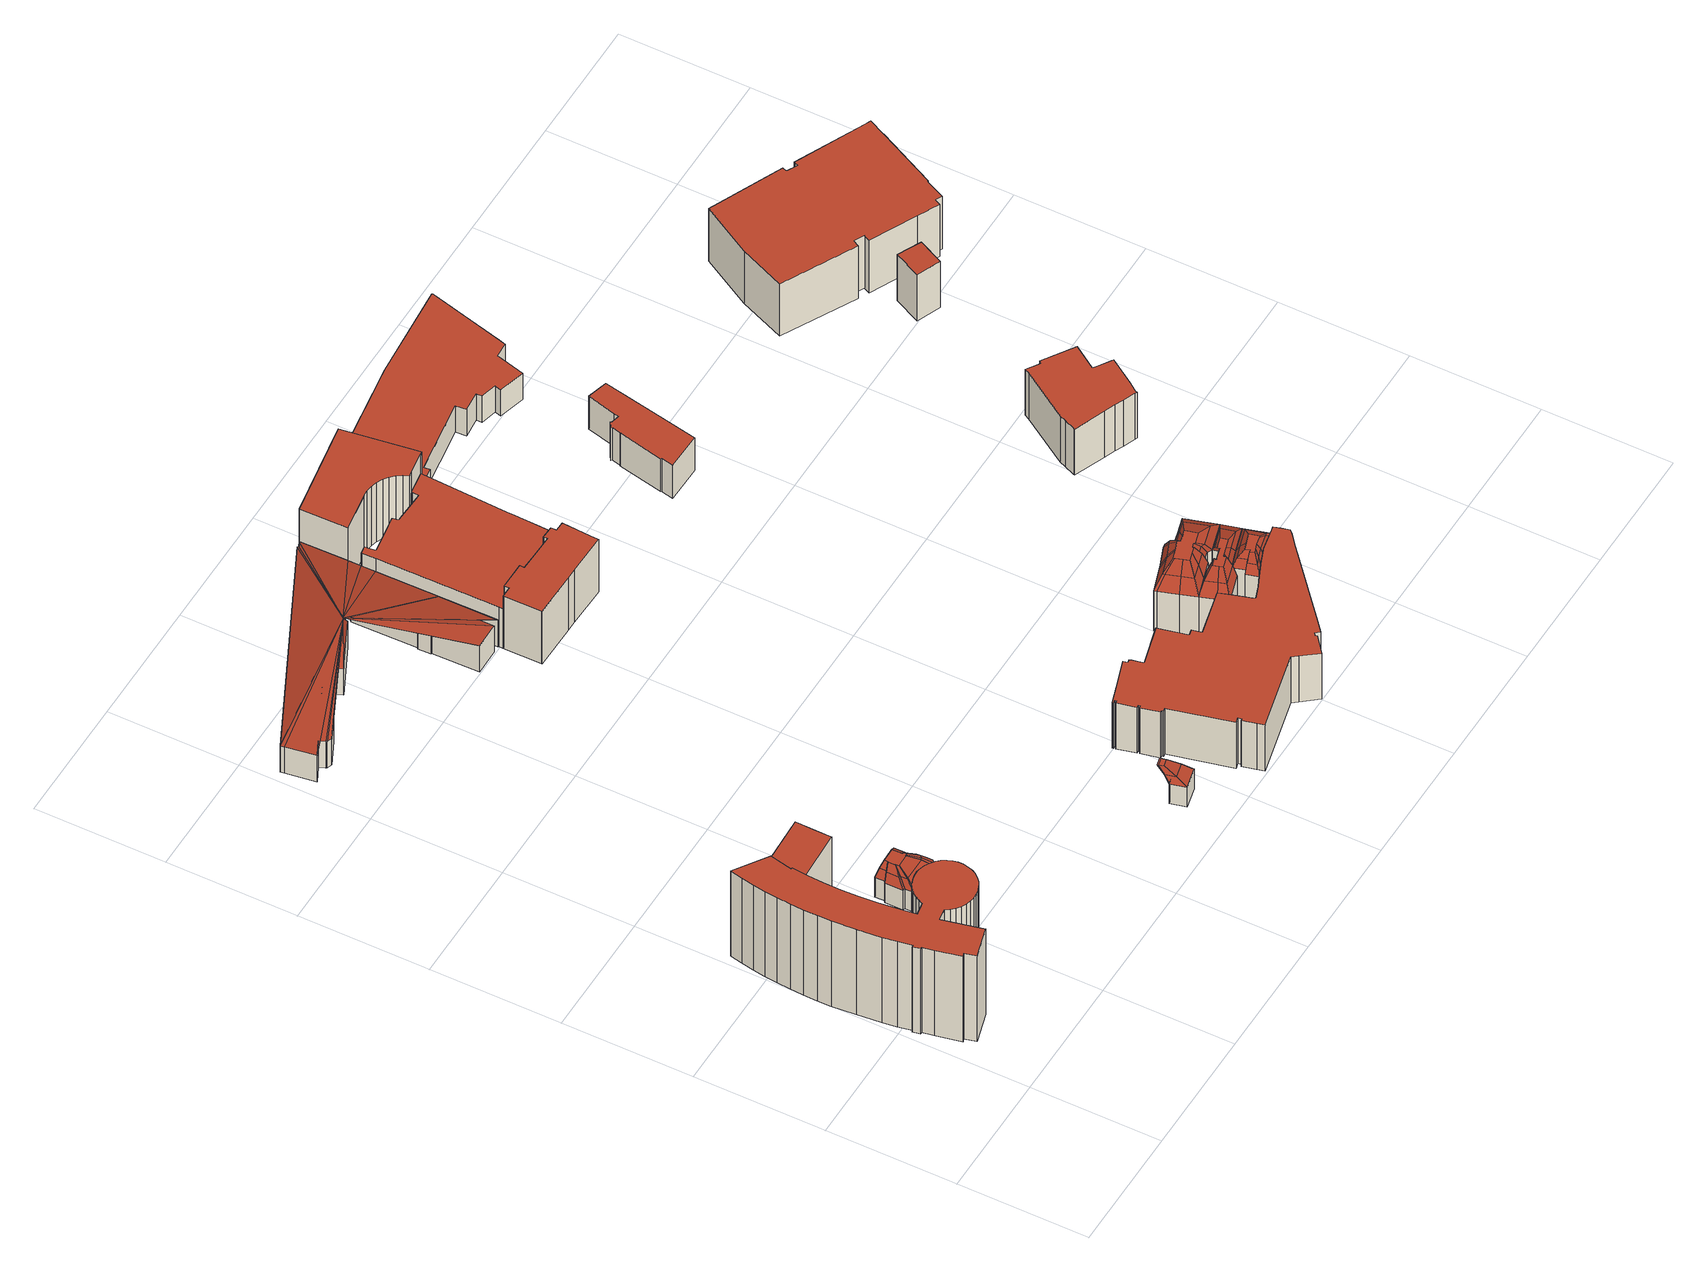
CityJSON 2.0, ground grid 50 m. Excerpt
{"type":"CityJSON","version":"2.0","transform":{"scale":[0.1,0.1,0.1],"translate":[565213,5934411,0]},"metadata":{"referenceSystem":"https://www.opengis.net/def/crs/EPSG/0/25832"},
"CityObjects":{
"building1":{"type":"Building","attributes":{"source":"Freie und Hansestadt Hamburg, LGV / ALKIS","function":"commercial","buildingFunctionCode":"2020","roofTypeLabel":"Unbekannt","storeysAboveGround":13,"groundArea":1610,"measuredHeight":41.6,"estimatedHeight":41.6,"eaveHeight":41.6,"roofRise":0,"heightSource":"storeysAboveGround * 3.2m plus procedural roof rise from ALKIS dachform; fallback 12m","roofGeometrySource":"Procedural demo roof from ALKIS dachform; not surveyed Hamburg LoD2 roof geometry"},"geometry":[{"type":"Solid","lod":"2","boundaries":[[[[0,1,2,3,4,5,6,7,8,9,10,11,12,13,14,15,16,17,18,19,20,21,22,23,24,25,26,27,28,29,30,31,32,33,34,35,36,37,38,39,40,41,42,43,44,45,46,47,48,49,50,51,52,53,54,55,56,57,58,59,60,61,62,63,64,65,66]],[[67,68,69,70,71,72,73,74,75,76,77,78,79,80,81,82,83,84,85,86,87,88,89,90,91,92,93,94,95,96,97,98,99,100,101,102,103,104,105,106,107,108,109,110,111,112,113,114,115,116,117,118,119,120,121,122,123,124,125,126,127,128,129,130,131,132,133]],[[66,65,68,67]],[[65,64,69,68]],[[64,63,70,69]],[[63,62,71,70]],[[62,61,72,71]],[[61,60,73,72]],[[60,59,74,73]],[[59,58,75,74]],[[58,57,76,75]],[[57,56,77,76]],[[56,55,78,77]],[[55,54,79,78]],[[54,53,80,79]],[[53,52,81,80]],[[52,51,82,81]],[[51,50,83,82]],[[50,49,84,83]],[[49,48,85,84]],[[48,47,86,85]],[[47,46,87,86]],[[46,45,88,87]],[[45,44,89,88]],[[44,43,90,89]],[[43,42,91,90]],[[42,41,92,91]],[[41,40,93,92]],[[40,39,94,93]],[[39,38,95,94]],[[38,37,96,95]],[[37,36,97,96]],[[36,35,98,97]],[[35,34,99,98]],[[34,33,100,99]],[[33,32,101,100]],[[32,31,102,101]],[[31,30,103,102]],[[30,29,104,103]],[[29,28,105,104]],[[28,27,106,105]],[[27,26,107,106]],[[26,25,108,107]],[[25,24,109,108]],[[24,23,110,109]],[[23,22,111,110]],[[22,21,112,111]],[[21,20,113,112]],[[20,19,114,113]],[[19,18,115,114]],[[18,17,116,115]],[[17,16,117,116]],[[16,15,118,117]],[[15,14,119,118]],[[14,13,120,119]],[[13,12,121,120]],[[12,11,122,121]],[[11,10,123,122]],[[10,9,124,123]],[[9,8,125,124]],[[8,7,126,125]],[[7,6,127,126]],[[6,5,128,127]],[[5,4,129,128]],[[4,3,130,129]],[[3,2,131,130]],[[2,1,132,131]],[[1,0,133,132]],[[0,66,67,133]]]],"semantics":{"surfaces":[{"type":"GroundSurface"},{"type":"RoofSurface"},{"type":"WallSurface"}],"values":[[0,1,2,2,2,2,2,2,2,2,2,2,2,2,2,2,2,2,2,2,2,2,2,2,2,2,2,2,2,2,2,2,2,2,2,2,2,2,2,2,2,2,2,2,2,2,2,2,2,2,2,2,2,2,2,2,2,2,2,2,2,2,2,2,2,2,2,2,2]]}}]},
"building2":{"type":"Building","attributes":{"source":"Freie und Hansestadt Hamburg, LGV / ALKIS","function":"commercial","buildingFunctionCode":"2020","roofTypeLabel":"Unbekannt","storeysAboveGround":9,"groundArea":375,"measuredHeight":28.8,"estimatedHeight":28.8,"eaveHeight":28.8,"roofRise":0,"heightSource":"storeysAboveGround * 3.2m plus procedural roof rise from ALKIS dachform; fallback 12m","roofGeometrySource":"Procedural demo roof from ALKIS dachform; not surveyed Hamburg LoD2 roof geometry"},"geometry":[{"type":"Solid","lod":"2","boundaries":[[[[134,135,136,137,138,139,25,24,23,140,141,142,143,144,145,146,147,148,149,150]],[[151,152,153,154,155,156,157,158,159,160,161,162,163,164,165,166,167,168,169,170]],[[150,149,152,151]],[[149,148,153,152]],[[148,147,154,153]],[[147,146,155,154]],[[146,145,156,155]],[[145,144,157,156]],[[144,143,158,157]],[[143,142,159,158]],[[142,141,160,159]],[[141,140,161,160]],[[140,23,162,161]],[[23,24,163,162]],[[24,25,164,163]],[[25,139,165,164]],[[139,138,166,165]],[[138,137,167,166]],[[137,136,168,167]],[[136,135,169,168]],[[135,134,170,169]],[[134,150,151,170]]]],"semantics":{"surfaces":[{"type":"GroundSurface"},{"type":"RoofSurface"},{"type":"WallSurface"}],"values":[[0,1,2,2,2,2,2,2,2,2,2,2,2,2,2,2,2,2,2,2,2,2]]}}]},
"building3":{"type":"Building","attributes":{"source":"Freie und Hansestadt Hamburg, LGV / ALKIS","function":"residential","buildingFunctionCode":"1010","roofType":"3400","roofTypeLabel":"Mansardendach","storeysAboveGround":3,"groundArea":117,"measuredHeight":11.87,"estimatedHeight":11.87,"eaveHeight":9.6,"roofRise":2.27,"heightSource":"storeysAboveGround * 3.2m plus procedural roof rise from ALKIS dachform; fallback 12m","roofGeometrySource":"Procedural demo roof from ALKIS dachform; not surveyed Hamburg LoD2 roof geometry"},"geometry":[{"type":"Solid","lod":"2","boundaries":[[[[171,172,173,174,175,176,177,178,179,180,181,182,183,184]],[[185,186,187,188]],[[188,187,189,190]],[[186,191,192,187]],[[187,192,193,189]],[[191,194,195,192]],[[192,195,196,193]],[[194,197,198,195]],[[195,198,199,196]],[[197,200,201,198]],[[198,201,202,199]],[[200,203,204,201]],[[201,204,205,202]],[[203,206,207,204]],[[204,207,208,205]],[[206,209,210,207]],[[207,210,211,208]],[[209,212,213,210]],[[210,213,214,211]],[[212,215,216,213]],[[213,216,217,214]],[[215,218,219,216]],[[216,219,220,217]],[[218,221,222,219]],[[219,222,223,220]],[[221,224,225,222]],[[222,225,226,223]],[[224,185,188,225]],[[225,188,190,226]],[[190,189,193,196,199,202,205,208,211,214,217,220,223,226]],[[184,183,186,185]],[[183,182,191,186]],[[182,181,194,191]],[[181,180,197,194]],[[180,179,200,197]],[[179,178,203,200]],[[178,177,206,203]],[[177,176,209,206]],[[176,175,212,209]],[[175,174,215,212]],[[174,173,218,215]],[[173,172,221,218]],[[172,171,224,221]],[[171,184,185,224]]]],"semantics":{"surfaces":[{"type":"GroundSurface"},{"type":"RoofSurface"},{"type":"WallSurface"}],"values":[[0,1,1,1,1,1,1,1,1,1,1,1,1,1,1,1,1,1,1,1,1,1,1,1,1,1,1,1,1,1,2,2,2,2,2,2,2,2,2,2,2,2,2,2]]}}]},
"building4":{"type":"Building","attributes":{"source":"Freie und Hansestadt Hamburg, LGV / ALKIS","function":"residential","buildingFunctionCode":"1010","roofType":"3400","roofTypeLabel":"Mansardendach","storeysAboveGround":3,"groundArea":223,"measuredHeight":13.82,"estimatedHeight":13.82,"eaveHeight":9.6,"roofRise":4.22,"heightSource":"storeysAboveGround * 3.2m plus procedural roof rise from ALKIS dachform; fallback 12m","roofGeometrySource":"Procedural demo roof from ALKIS dachform; not surveyed Hamburg LoD2 roof geometry"},"geometry":[{"type":"Solid","lod":"2","boundaries":[[[[227,228,229,230,231,232,233,234,235,236,237,238,239,240,177,176]],[[209,206,241,242]],[[242,241,243,244]],[[206,245,246,241]],[[241,246,247,243]],[[245,248,249,246]],[[246,249,250,247]],[[248,251,252,249]],[[249,252,253,250]],[[251,254,255,252]],[[252,255,256,253]],[[254,257,258,255]],[[255,258,259,256]],[[257,260,261,258]],[[258,261,262,259]],[[260,263,264,261]],[[261,264,265,262]],[[263,266,267,264]],[[264,267,268,265]],[[266,269,270,267]],[[267,270,271,268]],[[269,272,273,270]],[[270,273,274,271]],[[272,275,276,273]],[[273,276,277,274]],[[275,278,279,276]],[[276,279,280,277]],[[278,281,282,279]],[[279,282,283,280]],[[281,284,285,282]],[[282,285,286,283]],[[284,209,242,285]],[[285,242,244,286]],[[244,243,247,250,253,256,259,262,265,268,271,274,277,280,283,286]],[[176,177,206,209]],[[177,240,245,206]],[[240,239,248,245]],[[239,238,251,248]],[[238,237,254,251]],[[237,236,257,254]],[[236,235,260,257]],[[235,234,263,260]],[[234,233,266,263]],[[233,232,269,266]],[[232,231,272,269]],[[231,230,275,272]],[[230,229,278,275]],[[229,228,281,278]],[[228,227,284,281]],[[227,176,209,284]]]],"semantics":{"surfaces":[{"type":"GroundSurface"},{"type":"RoofSurface"},{"type":"WallSurface"}],"values":[[0,1,1,1,1,1,1,1,1,1,1,1,1,1,1,1,1,1,1,1,1,1,1,1,1,1,1,1,1,1,1,1,1,1,2,2,2,2,2,2,2,2,2,2,2,2,2,2,2,2]]}}]},
"building5":{"type":"Building","attributes":{"source":"Freie und Hansestadt Hamburg, LGV / ALKIS","function":"commercial","buildingFunctionCode":"3015","roofType":"5000","roofTypeLabel":"Mischform","storeysAboveGround":4,"groundArea":2010,"measuredHeight":20.8,"estimatedHeight":20.8,"eaveHeight":12.8,"roofRise":8,"heightSource":"storeysAboveGround * 3.2m plus procedural roof rise from ALKIS dachform; fallback 12m","roofGeometrySource":"Procedural demo roof from ALKIS dachform; not surveyed Hamburg LoD2 roof geometry"},"geometry":[{"type":"Solid","lod":"2","boundaries":[[[[287,288,289,290,291,292,293,294,295,296,297,298,299,300,301,302,303,304,305,306,307,308,309,310,311,312,313,314,315,316,317,318,319,320,321]],[[322,323,324]],[[323,325,324]],[[325,326,324]],[[326,327,324]],[[327,328,324]],[[328,329,324]],[[329,330,324]],[[330,331,324]],[[331,332,324]],[[332,333,324]],[[333,334,324]],[[334,335,324]],[[335,336,324]],[[336,337,324]],[[337,338,324]],[[338,339,324]],[[339,340,324]],[[340,341,324]],[[341,342,324]],[[342,343,324]],[[343,344,324]],[[344,345,324]],[[345,346,324]],[[346,347,324]],[[347,348,324]],[[348,349,324]],[[349,350,324]],[[350,351,324]],[[351,352,324]],[[352,353,324]],[[353,354,324]],[[354,355,324]],[[355,356,324]],[[356,357,324]],[[357,322,324]],[[321,320,323,322]],[[320,319,325,323]],[[319,318,326,325]],[[318,317,327,326]],[[317,316,328,327]],[[316,315,329,328]],[[315,314,330,329]],[[314,313,331,330]],[[313,312,332,331]],[[312,311,333,332]],[[311,310,334,333]],[[310,309,335,334]],[[309,308,336,335]],[[308,307,337,336]],[[307,306,338,337]],[[306,305,339,338]],[[305,304,340,339]],[[304,303,341,340]],[[303,302,342,341]],[[302,301,343,342]],[[301,300,344,343]],[[300,299,345,344]],[[299,298,346,345]],[[298,297,347,346]],[[297,296,348,347]],[[296,295,349,348]],[[295,294,350,349]],[[294,293,351,350]],[[293,292,352,351]],[[292,291,353,352]],[[291,290,354,353]],[[290,289,355,354]],[[289,288,356,355]],[[288,287,357,356]],[[287,321,322,357]]]],"semantics":{"surfaces":[{"type":"GroundSurface"},{"type":"RoofSurface"},{"type":"WallSurface"}],"values":[[0,1,1,1,1,1,1,1,1,1,1,1,1,1,1,1,1,1,1,1,1,1,1,1,1,1,1,1,1,1,1,1,1,1,1,1,2,2,2,2,2,2,2,2,2,2,2,2,2,2,2,2,2,2,2,2,2,2,2,2,2,2,2,2,2,2,2,2,2,2,2]]}}]},
"building6":{"type":"Building","attributes":{"source":"Freie und Hansestadt Hamburg, LGV / ALKIS","function":"commercial","buildingFunctionCode":"2010","roofType":"3400","roofTypeLabel":"Mansardendach","storeysAboveGround":3,"groundArea":52,"measuredHeight":11.82,"estimatedHeight":11.82,"eaveHeight":9.6,"roofRise":2.22,"heightSource":"storeysAboveGround * 3.2m plus procedural roof rise from ALKIS dachform; fallback 12m","roofGeometrySource":"Procedural demo roof from ALKIS dachform; not surveyed Hamburg LoD2 roof geometry"},"geometry":[{"type":"Solid","lod":"2","boundaries":[[[[358,359,360,361]],[[362,363,364,365]],[[365,364,366,367]],[[363,368,369,364]],[[364,369,370,366]],[[368,371,372,369]],[[369,372,373,370]],[[371,362,365,372]],[[372,365,367,373]],[[367,366,370,373]],[[361,360,363,362]],[[360,359,368,363]],[[359,358,371,368]],[[358,361,362,371]]]],"semantics":{"surfaces":[{"type":"GroundSurface"},{"type":"RoofSurface"},{"type":"WallSurface"}],"values":[[0,1,1,1,1,1,1,1,1,1,2,2,2,2]]}}]},
"building7":{"type":"Building","attributes":{"source":"Freie und Hansestadt Hamburg, LGV / ALKIS","function":"commercial","buildingFunctionCode":"2020","roofType":"1000","roofTypeLabel":"Flachdach","storeysAboveGround":8,"groundArea":588,"measuredHeight":25.6,"estimatedHeight":25.6,"eaveHeight":25.6,"roofRise":0,"heightSource":"storeysAboveGround * 3.2m plus procedural roof rise from ALKIS dachform; fallback 12m","roofGeometrySource":"Procedural demo roof from ALKIS dachform; not surveyed Hamburg LoD2 roof geometry"},"geometry":[{"type":"Solid","lod":"2","boundaries":[[[[374,375,376,377,378,379,380,381,382,383,384,385,386,387,388,389,390,391,392]],[[393,394,395,396,397,398,399,400,401,402,403,404,405,406,407,408,409,410,411]],[[392,391,394,393]],[[391,390,395,394]],[[390,389,396,395]],[[389,388,397,396]],[[388,387,398,397]],[[387,386,399,398]],[[386,385,400,399]],[[385,384,401,400]],[[384,383,402,401]],[[383,382,403,402]],[[382,381,404,403]],[[381,380,405,404]],[[380,379,406,405]],[[379,378,407,406]],[[378,377,408,407]],[[377,376,409,408]],[[376,375,410,409]],[[375,374,411,410]],[[374,392,393,411]]]],"semantics":{"surfaces":[{"type":"GroundSurface"},{"type":"RoofSurface"},{"type":"WallSurface"}],"values":[[0,1,2,2,2,2,2,2,2,2,2,2,2,2,2,2,2,2,2,2,2]]}}]},
"building8":{"type":"Building","attributes":{"source":"Freie und Hansestadt Hamburg, LGV / ALKIS","function":"commercial","buildingFunctionCode":"2020","roofType":"1000","roofTypeLabel":"Flachdach","storeysAboveGround":6,"groundArea":2000,"measuredHeight":19.2,"estimatedHeight":19.2,"eaveHeight":19.2,"roofRise":0,"heightSource":"storeysAboveGround * 3.2m plus procedural roof rise from ALKIS dachform; fallback 12m","roofGeometrySource":"Procedural demo roof from ALKIS dachform; not surveyed Hamburg LoD2 roof geometry"},"geometry":[{"type":"Solid","lod":"2","boundaries":[[[[412,413,414,415,416,417,418,419,420,421,422,423,424,425,426,427,428,429,380,379,378,377,376,375,374,392,391,390,389,388,291,290,289,430,431]],[[432,433,434,435,436,437,438,439,440,441,442,443,444,445,446,447,448,449,450,451,452,453,454,455,456,457,458,459,460,461,462,463,464,465,466]],[[431,430,433,432]],[[430,289,434,433]],[[289,290,435,434]],[[290,291,436,435]],[[291,388,437,436]],[[388,389,438,437]],[[389,390,439,438]],[[390,391,440,439]],[[391,392,441,440]],[[392,374,442,441]],[[374,375,443,442]],[[375,376,444,443]],[[376,377,445,444]],[[377,378,446,445]],[[378,379,447,446]],[[379,380,448,447]],[[380,429,449,448]],[[429,428,450,449]],[[428,427,451,450]],[[427,426,452,451]],[[426,425,453,452]],[[425,424,454,453]],[[424,423,455,454]],[[423,422,456,455]],[[422,421,457,456]],[[421,420,458,457]],[[420,419,459,458]],[[419,418,460,459]],[[418,417,461,460]],[[417,416,462,461]],[[416,415,463,462]],[[415,414,464,463]],[[414,413,465,464]],[[413,412,466,465]],[[412,431,432,466]]]],"semantics":{"surfaces":[{"type":"GroundSurface"},{"type":"RoofSurface"},{"type":"WallSurface"}],"values":[[0,1,2,2,2,2,2,2,2,2,2,2,2,2,2,2,2,2,2,2,2,2,2,2,2,2,2,2,2,2,2,2,2,2,2,2,2]]}}]},
"building9":{"type":"Building","attributes":{"source":"Freie und Hansestadt Hamburg, LGV / ALKIS","function":"commercial","buildingFunctionCode":"2020","roofType":"1000","roofTypeLabel":"Flachdach","storeysAboveGround":9,"groundArea":887,"measuredHeight":28.8,"estimatedHeight":28.8,"eaveHeight":28.8,"roofRise":0,"heightSource":"storeysAboveGround * 3.2m plus procedural roof rise from ALKIS dachform; fallback 12m","roofGeometrySource":"Procedural demo roof from ALKIS dachform; not surveyed Hamburg LoD2 roof geometry"},"geometry":[{"type":"Solid","lod":"2","boundaries":[[[[467,468,469,425,424,470,471,472,473,474,475,476,477,478,288,287]],[[479,480,481,482,483,484,485,486,487,488,489,490,491,492,493,494]],[[287,288,480,479]],[[288,478,481,480]],[[478,477,482,481]],[[477,476,483,482]],[[476,475,484,483]],[[475,474,485,484]],[[474,473,486,485]],[[473,472,487,486]],[[472,471,488,487]],[[471,470,489,488]],[[470,424,490,489]],[[424,425,491,490]],[[425,469,492,491]],[[469,468,493,492]],[[468,467,494,493]],[[467,287,479,494]]]],"semantics":{"surfaces":[{"type":"GroundSurface"},{"type":"RoofSurface"},{"type":"WallSurface"}],"values":[[0,1,2,2,2,2,2,2,2,2,2,2,2,2,2,2,2,2]]}}]},
"building10":{"type":"Building","attributes":{"source":"Freie und Hansestadt Hamburg, LGV / ALKIS","function":"commercial","buildingFunctionCode":"2071","roofType":"9999","roofTypeLabel":"Sonstiges","storeysAboveGround":7,"groundArea":2966,"measuredHeight":22.4,"estimatedHeight":22.4,"eaveHeight":22.4,"roofRise":0,"heightSource":"storeysAboveGround * 3.2m plus procedural roof rise from ALKIS dachform; fallback 12m","roofGeometrySource":"Procedural demo roof from ALKIS dachform; not surveyed Hamburg LoD2 roof geometry"},"geometry":[{"type":"Solid","lod":"2","boundaries":[[[[495,496,497,498,499,500,501,502,503,504,505,506,507,508,509,510,511,512,513,514,515,516,517,518,519,520,521,522,523,524,525,526,527,528,529,530,531,532,533,534,535,536,537,538,539,540,541,542,543,544,545,546]],[[547,548,549,550,551,552,553,554,555,556,557,558,559,560,561,562,563,564,565,566,567,568,569,570,571,572,573,574,575,576,577,578,579,580,581,582,583,584,585,586,587,588,589,590,591,592,593,594,595,596,597,598]],[[546,545,548,547]],[[545,544,549,548]],[[544,543,550,549]],[[543,542,551,550]],[[542,541,552,551]],[[541,540,553,552]],[[540,539,554,553]],[[539,538,555,554]],[[538,537,556,555]],[[537,536,557,556]],[[536,535,558,557]],[[535,534,559,558]],[[534,533,560,559]],[[533,532,561,560]],[[532,531,562,561]],[[531,530,563,562]],[[530,529,564,563]],[[529,528,565,564]],[[528,527,566,565]],[[527,526,567,566]],[[526,525,568,567]],[[525,524,569,568]],[[524,523,570,569]],[[523,522,571,570]],[[522,521,572,571]],[[521,520,573,572]],[[520,519,574,573]],[[519,518,575,574]],[[518,517,576,575]],[[517,516,577,576]],[[516,515,578,577]],[[515,514,579,578]],[[514,513,580,579]],[[513,512,581,580]],[[512,511,582,581]],[[511,510,583,582]],[[510,509,584,583]],[[509,508,585,584]],[[508,507,586,585]],[[507,506,587,586]],[[506,505,588,587]],[[505,504,589,588]],[[504,503,590,589]],[[503,502,591,590]],[[502,501,592,591]],[[501,500,593,592]],[[500,499,594,593]],[[499,498,595,594]],[[498,497,596,595]],[[497,496,597,596]],[[496,495,598,597]],[[495,546,547,598]]]],"semantics":{"surfaces":[{"type":"GroundSurface"},{"type":"RoofSurface"},{"type":"WallSurface"}],"values":[[0,1,2,2,2,2,2,2,2,2,2,2,2,2,2,2,2,2,2,2,2,2,2,2,2,2,2,2,2,2,2,2,2,2,2,2,2,2,2,2,2,2,2,2,2,2,2,2,2,2,2,2,2,2]]}}]},
"building11":{"type":"Building","attributes":{"source":"Freie und Hansestadt Hamburg, LGV / ALKIS","function":"commercial","buildingFunctionCode":"2010","roofType":"3400","roofTypeLabel":"Mansardendach","storeysAboveGround":6,"groundArea":485,"measuredHeight":25.32,"estimatedHeight":25.32,"eaveHeight":19.2,"roofRise":6.12,"heightSource":"storeysAboveGround * 3.2m plus procedural roof rise from ALKIS dachform; fallback 12m","roofGeometrySource":"Procedural demo roof from ALKIS dachform; not surveyed Hamburg LoD2 roof geometry"},"geometry":[{"type":"Solid","lod":"2","boundaries":[[[[599,600,601,602,603,604,605,606,607,608,609,610,611,612,613,614,615]],[[616,617,618,619]],[[619,618,620,621]],[[617,622,623,618]],[[618,623,624,620]],[[622,625,626,623]],[[623,626,627,624]],[[625,628,629,626]],[[626,629,630,627]],[[628,631,632,629]],[[629,632,633,630]],[[631,634,635,632]],[[632,635,636,633]],[[634,637,638,635]],[[635,638,639,636]],[[637,640,641,638]],[[638,641,642,639]],[[640,643,644,641]],[[641,644,645,642]],[[643,646,647,644]],[[644,647,648,645]],[[646,649,650,647]],[[647,650,651,648]],[[649,652,653,650]],[[650,653,654,651]],[[652,655,656,653]],[[653,656,657,654]],[[655,658,659,656]],[[656,659,660,657]],[[658,661,662,659]],[[659,662,663,660]],[[661,664,665,662]],[[662,665,666,663]],[[664,616,619,665]],[[665,619,621,666]],[[621,620,624,627,630,633,636,639,642,645,648,651,654,657,660,663,666]],[[615,614,617,616]],[[614,613,622,617]],[[613,612,625,622]],[[612,611,628,625]],[[611,610,631,628]],[[610,609,634,631]],[[609,608,637,634]],[[608,607,640,637]],[[607,606,643,640]],[[606,605,646,643]],[[605,604,649,646]],[[604,603,652,649]],[[603,602,655,652]],[[602,601,658,655]],[[601,600,661,658]],[[600,599,664,661]],[[599,615,616,664]]]],"semantics":{"surfaces":[{"type":"GroundSurface"},{"type":"RoofSurface"},{"type":"WallSurface"}],"values":[[0,1,1,1,1,1,1,1,1,1,1,1,1,1,1,1,1,1,1,1,1,1,1,1,1,1,1,1,1,1,1,1,1,1,1,1,2,2,2,2,2,2,2,2,2,2,2,2,2,2,2,2,2]]}}]},
"building12":{"type":"Building","attributes":{"source":"Freie und Hansestadt Hamburg, LGV / ALKIS","function":"commercial","buildingFunctionCode":"2010","roofType":"3400","roofTypeLabel":"Mansardendach","storeysAboveGround":6,"groundArea":260,"measuredHeight":24.71,"estimatedHeight":24.71,"eaveHeight":19.2,"roofRise":5.51,"heightSource":"storeysAboveGround * 3.2m plus procedural roof rise from ALKIS dachform; fallback 12m","roofGeometrySource":"Procedural demo roof from ALKIS dachform; not surveyed Hamburg LoD2 roof geometry"},"geometry":[{"type":"Solid","lod":"2","boundaries":[[[[667,608,607,668,669,670,671,672,673,505,504,613,612,674]],[[675,625,676,677]],[[677,676,678,679]],[[625,622,680,676]],[[676,680,681,678]],[[622,682,683,680]],[[680,683,684,681]],[[682,685,686,683]],[[683,686,687,684]],[[685,688,689,686]],[[686,689,690,687]],[[688,691,692,689]],[[689,692,693,690]],[[691,694,695,692]],[[692,695,696,693]],[[694,697,698,695]],[[695,698,699,696]],[[697,700,701,698]],[[698,701,702,699]],[[700,703,704,701]],[[701,704,705,702]],[[703,640,706,704]],[[704,706,707,705]],[[640,637,708,706]],[[706,708,709,707]],[[637,710,711,708]],[[708,711,712,709]],[[710,675,677,711]],[[711,677,679,712]],[[679,678,681,684,687,690,693,696,699,702,705,707,709,712]],[[674,612,625,675]],[[612,613,622,625]],[[613,504,682,622]],[[504,505,685,682]],[[505,673,688,685]],[[673,672,691,688]],[[672,671,694,691]],[[671,670,697,694]],[[670,669,700,697]],[[669,668,703,700]],[[668,607,640,703]],[[607,608,637,640]],[[608,667,710,637]],[[667,674,675,710]]]],"semantics":{"surfaces":[{"type":"GroundSurface"},{"type":"RoofSurface"},{"type":"WallSurface"}],"values":[[0,1,1,1,1,1,1,1,1,1,1,1,1,1,1,1,1,1,1,1,1,1,1,1,1,1,1,1,1,1,2,2,2,2,2,2,2,2,2,2,2,2,2,2]]}}]},
"building13":{"type":"Building","attributes":{"source":"Freie und Hansestadt Hamburg, LGV / ALKIS","function":"commercial","buildingFunctionCode":"2010","roofType":"3400","roofTypeLabel":"Mansardendach","storeysAboveGround":6,"groundArea":188,"measuredHeight":23.62,"estimatedHeight":23.62,"eaveHeight":19.2,"roofRise":4.42,"heightSource":"storeysAboveGround * 3.2m plus procedural roof rise from ALKIS dachform; fallback 12m","roofGeometrySource":"Procedural demo roof from ALKIS dachform; not surveyed Hamburg LoD2 roof geometry"},"geometry":[{"type":"Solid","lod":"2","boundaries":[[[[713,670,669,668,513,512,511,510,509,714]],[[715,716,717,718]],[[718,717,719,720]],[[716,721,722,717]],[[717,722,723,719]],[[721,724,725,722]],[[722,725,726,723]],[[724,727,728,725]],[[725,728,729,726]],[[727,730,731,728]],[[728,731,732,729]],[[730,703,733,731]],[[731,733,734,732]],[[703,700,735,733]],[[733,735,736,734]],[[700,697,737,735]],[[735,737,738,736]],[[697,739,740,737]],[[737,740,741,738]],[[739,715,718,740]],[[740,718,720,741]],[[720,719,723,726,729,732,734,736,738,741]],[[714,509,716,715]],[[509,510,721,716]],[[510,511,724,721]],[[511,512,727,724]],[[512,513,730,727]],[[513,668,703,730]],[[668,669,700,703]],[[669,670,697,700]],[[670,713,739,697]],[[713,714,715,739]]]],"semantics":{"surfaces":[{"type":"GroundSurface"},{"type":"RoofSurface"},{"type":"WallSurface"}],"values":[[0,1,1,1,1,1,1,1,1,1,1,1,1,1,1,1,1,1,1,1,1,1,2,2,2,2,2,2,2,2,2,2]]}}]},
"building14":{"type":"Building","attributes":{"source":"Freie und Hansestadt Hamburg, LGV / ALKIS","function":"commercial","buildingFunctionCode":"2020","roofType":"1000","roofTypeLabel":"Flachdach","storeysAboveGround":5,"groundArea":492,"measuredHeight":16,"estimatedHeight":16,"eaveHeight":16,"roofRise":0,"heightSource":"storeysAboveGround * 3.2m plus procedural roof rise from ALKIS dachform; fallback 12m","roofGeometrySource":"Procedural demo roof from ALKIS dachform; not surveyed Hamburg LoD2 roof geometry"},"geometry":[{"type":"Solid","lod":"2","boundaries":[[[[742,743,744,745,746,747,748,749,750,751,752,753,754,755,756,757]],[[758,759,760,761,762,763,764,765,766,767,768,769,770,771,772,773]],[[757,756,759,758]],[[756,755,760,759]],[[755,754,761,760]],[[754,753,762,761]],[[753,752,763,762]],[[752,751,764,763]],[[751,750,765,764]],[[750,749,766,765]],[[749,748,767,766]],[[748,747,768,767]],[[747,746,769,768]],[[746,745,770,769]],[[745,744,771,770]],[[744,743,772,771]],[[743,742,773,772]],[[742,757,758,773]]]],"semantics":{"surfaces":[{"type":"GroundSurface"},{"type":"RoofSurface"},{"type":"WallSurface"}],"values":[[0,1,2,2,2,2,2,2,2,2,2,2,2,2,2,2,2,2]]}}]},
"building15":{"type":"Building","attributes":{"source":"Freie und Hansestadt Hamburg, LGV / ALKIS","function":"commercial","buildingFunctionCode":"2461","roofType":"1000","roofTypeLabel":"Flachdach","storeysAboveGround":4,"groundArea":2388,"measuredHeight":12.8,"estimatedHeight":12.8,"eaveHeight":12.8,"roofRise":0,"heightSource":"storeysAboveGround * 3.2m plus procedural roof rise from ALKIS dachform; fallback 12m","roofGeometrySource":"Procedural demo roof from ALKIS dachform; not surveyed Hamburg LoD2 roof geometry"},"geometry":[{"type":"Solid","lod":"2","boundaries":[[[[774,775,776,777,778,779,780,781,782,783,784,785,786,787,468,467,788,789,790,791,792]],[[793,794,795,796,797,798,799,800,801,802,803,804,805,806,807,808,809,810,811,812,813]],[[792,791,794,793]],[[791,790,795,794]],[[790,789,796,795]],[[789,788,797,796]],[[788,467,798,797]],[[467,468,799,798]],[[468,787,800,799]],[[787,786,801,800]],[[786,785,802,801]],[[785,784,803,802]],[[784,783,804,803]],[[783,782,805,804]],[[782,781,806,805]],[[781,780,807,806]],[[780,779,808,807]],[[779,778,809,808]],[[778,777,810,809]],[[777,776,811,810]],[[776,775,812,811]],[[775,774,813,812]],[[774,792,793,813]]]],"semantics":{"surfaces":[{"type":"GroundSurface"},{"type":"RoofSurface"},{"type":"WallSurface"}],"values":[[0,1,2,2,2,2,2,2,2,2,2,2,2,2,2,2,2,2,2,2,2,2,2]]}}]},
"building16":{"type":"Building","attributes":{"source":"Freie und Hansestadt Hamburg, LGV / ALKIS","function":"commercial","buildingFunctionCode":"2010","roofType":"1000","roofTypeLabel":"Flachdach","storeysAboveGround":7,"groundArea":736,"measuredHeight":22.4,"estimatedHeight":22.4,"eaveHeight":22.4,"roofRise":0,"heightSource":"storeysAboveGround * 3.2m plus procedural roof rise from ALKIS dachform; fallback 12m","roofGeometrySource":"Procedural demo roof from ALKIS dachform; not surveyed Hamburg LoD2 roof geometry"},"geometry":[{"type":"Solid","lod":"2","boundaries":[[[[814,815,816,817,818,819,820,821,822,823,824,825,826,827,828,829,830,831,832,833,834,835]],[[836,837,838,839,840,841,842,843,844,845,846,847,848,849,850,851,852,853,854,855,856,857]],[[835,834,837,836]],[[834,833,838,837]],[[833,832,839,838]],[[832,831,840,839]],[[831,830,841,840]],[[830,829,842,841]],[[829,828,843,842]],[[828,827,844,843]],[[827,826,845,844]],[[826,825,846,845]],[[825,824,847,846]],[[824,823,848,847]],[[823,822,849,848]],[[822,821,850,849]],[[821,820,851,850]],[[820,819,852,851]],[[819,818,853,852]],[[818,817,854,853]],[[817,816,855,854]],[[816,815,856,855]],[[815,814,857,856]],[[814,835,836,857]]]],"semantics":{"surfaces":[{"type":"GroundSurface"},{"type":"RoofSurface"},{"type":"WallSurface"}],"values":[[0,1,2,2,2,2,2,2,2,2,2,2,2,2,2,2,2,2,2,2,2,2,2,2]]}}]},
"building17":{"type":"Building","attributes":{"source":"Freie und Hansestadt Hamburg, LGV / ALKIS","function":"commercial","buildingFunctionCode":"2090","roofTypeLabel":"Unbekannt","storeysAboveGround":7,"groundArea":107,"measuredHeight":22.4,"estimatedHeight":22.4,"eaveHeight":22.4,"roofRise":0,"heightSource":"storeysAboveGround * 3.2m plus procedural roof rise from ALKIS dachform; fallback 12m","roofGeometrySource":"Procedural demo roof from ALKIS dachform; not surveyed Hamburg LoD2 roof geometry"},"geometry":[{"type":"Solid","lod":"2","boundaries":[[[[858,859,860,861]],[[862,863,864,865]],[[861,860,863,862]],[[860,859,864,863]],[[859,858,865,864]],[[858,861,862,865]]]],"semantics":{"surfaces":[{"type":"GroundSurface"},{"type":"RoofSurface"},{"type":"WallSurface"}],"values":[[0,1,2,2,2,2]]}}]},
"building18":{"type":"Building","attributes":{"source":"Freie und Hansestadt Hamburg, LGV / ALKIS","function":"commercial","buildingFunctionCode":"3032","roofType":"1000","roofTypeLabel":"Flachdach","storeysAboveGround":8,"groundArea":2865,"measuredHeight":25.6,"estimatedHeight":25.6,"eaveHeight":25.6,"roofRise":0,"heightSource":"storeysAboveGround * 3.2m plus procedural roof rise from ALKIS dachform; fallback 12m","roofGeometrySource":"Procedural demo roof from ALKIS dachform; not surveyed Hamburg LoD2 roof geometry"},"geometry":[{"type":"Solid","lod":"2","boundaries":[[[[866,867,868,869,870,871,872,873,874,875,876,877,878,879,880,881,882,883,884,885,886,887,888,889]],[[890,891,892,893,894,895,896,897,898,899,900,901,902,903,904,905,906,907,908,909,910,911,912,913]],[[889,888,891,890]],[[888,887,892,891]],[[887,886,893,892]],[[886,885,894,893]],[[885,884,895,894]],[[884,883,896,895]],[[883,882,897,896]],[[882,881,898,897]],[[881,880,899,898]],[[880,879,900,899]],[[879,878,901,900]],[[878,877,902,901]],[[877,876,903,902]],[[876,875,904,903]],[[875,874,905,904]],[[874,873,906,905]],[[873,872,907,906]],[[872,871,908,907]],[[871,870,909,908]],[[870,869,910,909]],[[869,868,911,910]],[[868,867,912,911]],[[867,866,913,912]],[[866,889,890,913]]]],"semantics":{"surfaces":[{"type":"GroundSurface"},{"type":"RoofSurface"},{"type":"WallSurface"}],"values":[[0,1,2,2,2,2,2,2,2,2,2,2,2,2,2,2,2,2,2,2,2,2,2,2,2,2]]}}]}
},
"vertices":[
[182,443,0],[218,289,0],[98,255,0],[86,299,0],[74,294,0],[52,392,0],[43,435,0],[37,434,0],[31,463,0],[37,464,0],[27,518,0],[19,573,0],[9,664,0],[2,755,0],[1,808,0],[2,860,0],[4,912,0],[8,965,0],[13,1013,0],[20,1061,0],[29,1109,0],[39,1156,0],[162,1072,0],[161,1067,0],[143,984,0],[150,985,0],[145,924,0],[141,863,0],[141,796,0],[144,729,0],[149,663,0],[157,596,0],[161,568,0],[168,520,0],[219,529,0],[225,547,0],[235,564,0],[247,580,0],[262,592,0],[278,602,0],[296,609,0],[315,613,0],[335,614,0],[354,611,0],[372,605,0],[389,595,0],[405,583,0],[418,569,0],[428,552,0],[435,534,0],[439,515,0],[439,496,0],[436,477,0],[430,458,0],[421,441,0],[409,426,0],[394,413,0],[378,403,0],[360,396,0],[341,392,0],[321,391,0],[302,394,0],[284,400,0],[267,409,0],[251,421,0],[238,435,0],[228,452,0],[228,452,416],[238,435,416],[251,421,416],[267,409,416],[284,400,416],[302,394,416],[321,391,416],[341,392,416],[360,396,416],[378,403,416],[394,413,416],[409,426,416],[421,441,416],[430,458,416],[436,477,416],[439,496,416],[439,515,416],[435,534,416],[428,552,416],[418,569,416],[405,583,416],[389,595,416],[372,605,416],[354,611,416],[335,614,416],[315,613,416],[296,609,416],[278,602,416],[262,592,416],[247,580,416],[235,564,416],[225,547,416],[219,529,416],[168,520,416],[161,568,416],[157,596,416],[149,663,416],[144,729,416],[141,796,416],[141,863,416],[145,924,416],[150,985,416],[143,984,416],[161,1067,416],[162,1072,416],[39,1156,416],[29,1109,416],[20,1061,416],[13,1013,416],[8,965,416],[4,912,416],[2,860,416],[1,808,416],[2,755,416],[9,664,416],[19,573,416],[27,518,416],[37,464,416],[31,463,416],[37,434,416],[43,435,416],[52,392,416],[74,294,416],[86,299,416],[98,255,416],[218,289,416],[182,443,416],
[440,1134,0],[438,1055,0],[439,996,0],[439,994,0],[232,985,0],[232,989,0],[168,1068,0],[169,1072,0],[171,1076,0],[175,1079,0],[180,1080,0],[184,1080,0],[188,1078,0],[191,1074,0],[193,1069,0],[196,1069,0],[208,1124,0],[208,1124,288],[196,1069,288],[193,1069,288],[191,1074,288],[188,1078,288],[184,1080,288],[180,1080,288],[175,1079,288],[171,1076,288],[169,1072,288],[168,1068,288],[161,1067,288],[143,984,288],[150,985,288],[232,989,288],[232,985,288],[439,994,288],[439,996,288],[438,1055,288],[440,1134,288],
[548,640,0],[544,644,0],[532,654,0],[532,674,0],[515,674,0],[514,719,0],[644,721,0],[654,721,0],[664,714,0],[665,687,0],[683,687,0],[684,647,0],[559,642,0],[559,641,0],[559,641,96],[559,642,96],[572,667,110],[572,666,110],[586,698,119],[586,697,119],[684,647,96],[662,670,110],[634,699,119],[683,687,96],[661,700,110],[633,715,119],[665,687,96],[647,699,110],[626,715,119],[664,714,96],[647,719,110],[626,725,119],[654,721,96],[640,724,110],[622,728,119],[644,721,96],[633,724,110],[619,728,119],[514,719,96],[539,723,110],[569,727,119],[515,674,96],[539,690,110],[569,710,119],[532,674,96],[552,690,110],[576,710,119],[532,654,96],[552,676,110],[576,702,119],[544,644,96],[561,668,110],[580,698,119],[548,640,96],[563,666,110],[582,697,119],
[507,719,0],[506,756,0],[498,756,0],[498,827,0],[505,827,0],[504,867,0],[638,870,0],[648,870,0],[649,770,0],[654,770,0],[665,760,0],[666,738,0],[655,727,0],[644,727,0],[627,758,122],[533,757,122],[606,804,138],[557,803,138],[644,727,96],[627,762,122],[606,806,138],[655,727,96],[635,762,122],[610,806,138],[666,738,96],[642,770,122],[614,810,138],[665,760,96],[642,786,122],[614,818,138],[654,770,96],[634,793,122],[610,822,138],[649,770,96],[631,793,122],[608,822,138],[648,870,96],[630,865,122],[608,860,138],[638,870,96],[622,865,122],[604,860,138],[504,867,96],[526,863,122],[553,859,138],[505,827,96],[527,835,122],[553,844,138],[498,827,96],[522,835,122],[551,844,138],[498,756,96],[522,784,122],[551,817,138],[506,756,96],[528,784,122],[554,817,138],[507,719,96],[528,757,122],[554,803,138],
[880,3257,0],[883,3074,0],[884,3024,0],[884,2970,0],[890,2507,0],[888,2507,0],[886,2736,0],[858,2736,0],[860,2507,0],[758,2506,0],[755,2686,0],[751,2685,0],[750,2737,0],[754,2737,0],[750,2988,0],[773,3012,0],[818,3013,0],[817,3034,0],[793,3086,0],[614,3000,0],[642,2942,0],[449,2850,0],[421,2908,0],[239,2822,0],[253,2792,0],[247,2776,0],[152,2732,0],[135,2738,0],[132,2742,0],[122,2765,0],[63,2737,0],[44,2852,0],[42,2865,0],[856,3252,0],[859,3247,0],[859,3247,128],[856,3252,128],[583,2927,208],[42,2865,128],[44,2852,128],[63,2737,128],[122,2765,128],[132,2742,128],[135,2738,128],[152,2732,128],[247,2776,128],[253,2792,128],[239,2822,128],[421,2908,128],[449,2850,128],[642,2942,128],[614,3000,128],[793,3086,128],[817,3034,128],[818,3013,128],[773,3012,128],[750,2988,128],[754,2737,128],[750,2737,128],[751,2685,128],[755,2686,128],[758,2506,128],[860,2507,128],[858,2736,128],[886,2736,128],[888,2507,128],[890,2507,128],[884,2970,128],[884,3024,128],[883,3074,128],[880,3257,128],
[1361,158,0],[1346,217,0],[1430,238,0],[1444,178,0],[1444,178,96],[1430,238,96],[1423,262,110],[1434,219,110],[1416,292,118],[1421,269,118],[1346,217,96],[1363,247,110],[1384,284,118],[1361,158,96],[1374,205,110],[1390,262,118],
[1071,2489,0],[1112,2488,0],[1187,2486,0],[1187,2502,0],[1235,2500,0],[1235,2479,0],[1272,2478,0],[1267,2368,0],[1266,2342,0],[1266,2336,0],[1105,2339,0],[1064,2339,0],[891,2343,0],[891,2346,0],[890,2489,0],[930,2489,0],[931,2509,0],[1036,2508,0],[1035,2490,0],[1035,2490,256],[1036,2508,256],[931,2509,256],[930,2489,256],[890,2489,256],[891,2346,256],[891,2343,256],[1064,2339,256],[1105,2339,256],[1266,2336,256],[1266,2342,256],[1267,2368,256],[1272,2478,256],[1235,2479,256],[1235,2500,256],[1187,2502,256],[1187,2486,256],[1112,2488,256],[1071,2489,256],
[912,3018,0],[917,2987,0],[991,2998,0],[1057,3009,0],[1069,3011,0],[1070,3008,0],[1073,2988,0],[1084,2987,0],[1186,2983,0],[1202,2983,0],[1203,3008,0],[1204,3008,0],[1203,3012,0],[1292,3025,0],[1292,3021,0],[1279,2693,0],[1278,2662,0],[1277,2631,0],[912,3029,0],[914,3018,0],[914,3018,192],[912,3029,192],[884,3024,192],[884,2970,192],[890,2507,192],[890,2489,192],[930,2489,192],[931,2509,192],[1036,2508,192],[1035,2490,192],[1071,2489,192],[1112,2488,192],[1187,2486,192],[1187,2502,192],[1235,2500,192],[1235,2479,192],[1272,2478,192],[1277,2631,192],[1278,2662,192],[1279,2693,192],[1292,3021,192],[1292,3025,192],[1203,3012,192],[1204,3008,192],[1203,3008,192],[1202,2983,192],[1186,2983,192],[1084,2987,192],[1073,2988,192],[1070,3008,192],[1069,3011,192],[1057,3009,192],[991,2998,192],[917,2987,192],[912,3018,192],
[1258,3319,0],[1297,3057,0],[1301,3027,0],[1189,3010,0],[1178,3031,0],[1164,3049,0],[1148,3066,0],[1129,3079,0],[1106,3090,0],[1082,3097,0],[1057,3099,0],[1032,3098,0],[880,3257,288],[883,3074,288],[1032,3098,288],[1057,3099,288],[1082,3097,288],[1106,3090,288],[1129,3079,288],[1148,3066,288],[1164,3049,288],[1178,3031,288],[1189,3010,288],[1203,3012,288],[1292,3025,288],[1301,3027,288],[1297,3057,288],[1258,3319,288],
[1652,564,0],[1657,546,0],[1668,549,0],[1671,540,0],[1681,498,0],[1837,540,0],[1864,428,0],[1886,433,0],[1895,396,0],[2074,440,0],[2088,398,0],[2095,376,0],[2114,315,0],[2164,334,0],[2231,364,0],[2270,381,0],[2324,402,0],[2411,420,0],[2424,423,0],[2432,397,0],[2441,365,0],[2425,350,0],[2383,315,0],[2356,291,0],[2123,86,0],[2086,54,0],[2072,70,0],[2061,61,0],[2066,55,0],[2004,4,0],[1956,64,0],[1938,86,0],[1629,10,0],[1622,39,0],[1609,90,0],[1617,92,0],[1614,106,0],[1592,101,0],[1534,339,0],[1523,336,0],[1521,344,0],[1513,342,0],[1496,413,0],[1504,415,0],[1503,423,0],[1494,421,0],[1476,492,0],[1486,495,0],[1484,501,0],[1475,499,0],[1473,505,0],[1539,526,0],[1539,526,224],[1473,505,224],[1475,499,224],[1484,501,224],[1486,495,224],[1476,492,224],[1494,421,224],[1503,423,224],[1504,415,224],[1496,413,224],[1513,342,224],[1521,344,224],[1523,336,224],[1534,339,224],[1592,101,224],[1614,106,224],[1617,92,224],[1609,90,224],[1622,39,224],[1629,10,224],[1938,86,224],[1956,64,224],[2004,4,224],[2066,55,224],[2061,61,224],[2072,70,224],[2086,54,224],[2123,86,224],[2356,291,224],[2383,315,224],[2425,350,224],[2441,365,224],[2432,397,224],[2424,423,224],[2411,420,224],[2324,402,224],[2270,381,224],[2231,364,224],[2164,334,224],[2114,315,224],[2095,376,224],[2088,398,224],[2074,440,224],[1895,396,224],[1886,433,224],[1864,428,224],[1837,540,224],[1681,498,224],[1671,540,224],[1668,549,224],[1657,546,224],[1652,564,224],
[2005,642,0],[2102,675,0],[2118,680,0],[2191,708,0],[2207,712,0],[2216,685,0],[2274,699,0],[2338,718,0],[2376,595,0],[2261,562,0],[2244,571,0],[2201,558,0],[2205,545,0],[2133,523,0],[2054,499,0],[2033,561,0],[2009,630,0],[2009,630,192],[2033,561,192],[2076,578,230],[2058,628,230],[2128,599,253],[2119,625,253],[2054,499,192],[2091,534,230],[2136,575,253],[2133,523,192],[2148,551,230],[2166,584,253],[2205,545,192],[2200,566,230],[2193,593,253],[2201,558,192],[2197,576,230],[2192,598,253],[2244,571,192],[2228,585,230],[2208,602,253],[2261,562,192],[2240,578,230],[2214,599,253],[2376,595,192],[2323,602,230],[2258,612,253],[2338,718,192],[2296,691,230],[2244,658,253],[2274,699,192],[2250,678,230],[2220,651,253],[2216,685,192],[2208,667,230],[2197,646,253],[2207,712,192],[2201,687,230],[2194,656,253],[2191,708,192],[2189,684,230],[2188,655,253],[2118,680,192],[2137,664,230],[2160,644,253],[2102,675,192],[2126,660,230],[2154,642,253],[2005,642,192],[2056,636,230],[2117,629,253],
[2268,537,0],[2396,522,0],[2295,492,0],[2222,467,0],[2203,461,0],[2207,447,0],[2198,431,0],[2141,499,0],[2141,499,192],[2157,519,226],[2162,501,226],[2186,513,247],[2189,504,247],[2100,502,226],[2156,504,247],[2074,440,192],[2114,459,226],[2163,482,247],[2088,398,192],[2124,428,226],[2168,466,247],[2198,431,192],[2204,452,226],[2211,478,247],[2207,447,192],[2210,463,226],[2214,484,247],[2203,461,192],[2207,474,226],[2212,490,247],[2222,467,192],[2221,478,226],[2219,492,247],[2295,492,192],[2273,496,226],[2247,501,247],[2396,522,192],[2346,518,226],[2286,513,247],[2332,570,226],[2278,540,247],[2249,546,226],[2234,528,247],[2268,537,192],[2254,529,226],[2237,518,247],
[2237,419,0],[2217,413,0],[2217,413,192],[2231,364,192],[2255,385,219],[2245,420,219],[2285,411,236],[2279,429,236],[2270,381,192],[2283,397,219],[2299,417,236],[2324,402,192],[2322,412,219],[2320,425,236],[2411,420,192],[2384,426,219],[2353,432,236],[2424,423,192],[2394,428,219],[2358,433,236],[2374,499,219],[2348,471,236],[2301,477,219],[2309,460,236],[2249,460,219],[2281,450,236],[2237,419,192],[2259,425,219],[2287,432,236],
[1754,2326,0],[1764,2374,0],[1762,2375,0],[1798,2550,0],[1800,2549,0],[1808,2586,0],[1805,2590,0],[1825,2603,0],[1828,2598,0],[1861,2590,0],[1866,2612,0],[1894,2721,0],[1972,2700,0],[1958,2630,0],[1928,2472,0],[1899,2323,0],[1899,2323,160],[1928,2472,160],[1958,2630,160],[1972,2700,160],[1894,2721,160],[1866,2612,160],[1861,2590,160],[1828,2598,160],[1825,2603,160],[1805,2590,160],[1808,2586,160],[1800,2549,160],[1798,2550,160],[1762,2375,160],[1764,2374,160],[1754,2326,160],
[1997,3118,0],[1990,3091,0],[1932,3087,0],[1904,2978,0],[1803,3005,0],[1810,3029,0],[1749,3045,0],[1748,3067,0],[1670,3061,0],[1667,3102,0],[1372,3059,0],[1375,3035,0],[1310,3025,0],[1306,3059,0],[1257,3320,0],[1696,3386,0],[2072,3415,0],[2073,3413,0],[2023,3218,0],[2023,3218,128],[2073,3413,128],[2072,3415,128],[1696,3386,128],[1257,3320,128],[1258,3319,128],[1297,3057,128],[1306,3059,128],[1310,3025,128],[1375,3035,128],[1372,3059,128],[1667,3102,128],[1670,3061,128],[1748,3067,128],[1749,3045,128],[1810,3029,128],[1803,3005,128],[1904,2978,128],[1932,3087,128],[1990,3091,128],[1997,3118,128],
[2740,1118,0],[2738,1111,0],[2729,1115,0],[2684,1133,0],[2652,1147,0],[2610,1164,0],[2492,1211,0],[2493,1215,0],[2511,1258,0],[2521,1282,0],[2640,1468,0],[2649,1486,0],[2697,1453,0],[2701,1458,0],[2702,1457,0],[2706,1462,0],[2822,1385,0],[2762,1294,0],[2780,1282,0],[2823,1253,0],[2829,1250,0],[2764,1151,0],[2764,1151,224],[2829,1250,224],[2823,1253,224],[2780,1282,224],[2762,1294,224],[2822,1385,224],[2706,1462,224],[2702,1457,224],[2701,1458,224],[2697,1453,224],[2649,1486,224],[2640,1468,224],[2521,1282,224],[2511,1258,224],[2493,1215,224],[2492,1211,224],[2610,1164,224],[2652,1147,224],[2684,1133,224],[2729,1115,224],[2738,1111,224],[2740,1118,224],
[2985,2065,0],[2939,1969,0],[2849,2005,0],[2897,2108,0],[2897,2108,224],[2849,2005,224],[2939,1969,224],[2985,2065,224],
[3023,2598,0],[3063,2578,0],[3071,2594,0],[3337,2472,0],[3352,2465,0],[3357,2463,0],[3327,2401,0],[3325,2397,0],[3212,2165,0],[3210,2166,0],[3208,2164,0],[3173,2090,0],[3148,2103,0],[3138,2081,0],[3057,2120,0],[2882,2205,0],[2893,2228,0],[2894,2230,0],[2855,2249,0],[2843,2226,0],[2567,2371,0],[2640,2545,0],[2750,2741,0],[3030,2615,0],[3030,2615,256],[2750,2741,256],[2640,2545,256],[2567,2371,256],[2843,2226,256],[2855,2249,256],[2894,2230,256],[2893,2228,256],[2882,2205,256],[3057,2120,256],[3138,2081,256],[3148,2103,256],[3173,2090,256],[3208,2164,256],[3210,2166,256],[3212,2165,256],[3325,2397,256],[3327,2401,256],[3357,2463,256],[3352,2465,256],[3337,2472,256],[3071,2594,256],[3063,2578,256],[3023,2598,256]
]}
